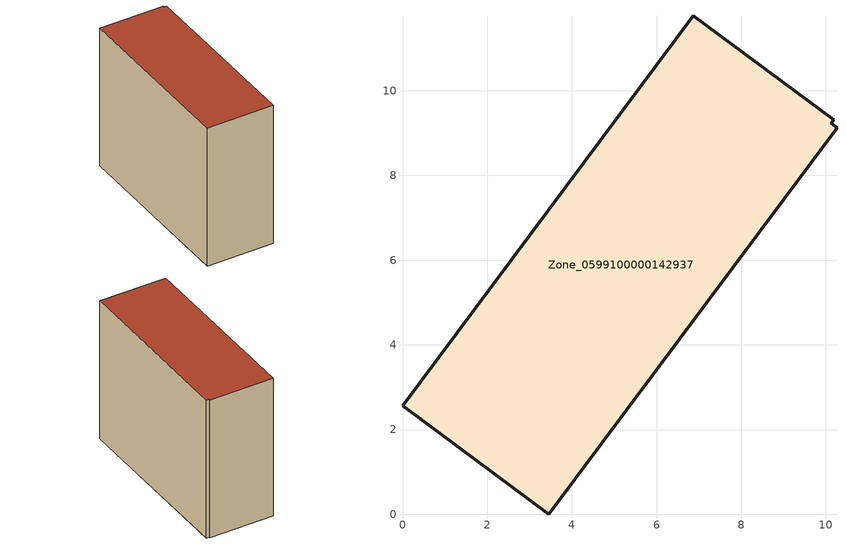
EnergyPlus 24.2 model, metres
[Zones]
Zone_0599100000142937
 floor ground (C_G): 10.18,9.31 10.12,9.23 10.26,9.13 3.45,0 0,2.56 6.87,11.77 z1.28
 wall outside (C_F): 10.18,9.31 6.87,11.77 0,2.56 3.45,0 10.26,9.13 10.12,9.23 10.18,9.31 z1.28:10.54
 roof outside (C_R): 10.12,9.23 10.18,9.31 6.87,11.77 0,2.56 3.45,0 10.26,9.13 z10.54
[BUILDING]
Pand.0599100000142937: North Axis=0; Terrain=City; Loads Convergence Tolerance Value=0.04; Temperature Convergence Tolerance Value=0.4; Solar Distribution=FullExterior; Maximum Number of Warmup Days=25; Minimum Number of Warmup Days=1
[Site:Location]
Rotterdam.The.Hague.AP_ZH_NLD Design_Conditions: Latitude=51.96; Longitude=4.45; Time Zone=1; Elevation=-4.5
[SITE:GROUNDTEMPERATURE:BUILDINGSURFACE]
18, 18, 18, 18, 18, 18, 18, 18, 18, 18, 18, 18
[MATERIAL] Thermal Absorptance=0.9; Solar Absorptance=0.7; Visible Absorptance=0.7
Name | Roughness | Thickness | Conductivity | Density | Specific Heat
G.TI.1975-1991 | MediumSmooth | 0.15 | 0.288461 | 540 | 1210
F.TI.1975-1991 | Rough | 0.3 | 0.230769 | 1920 | 840
R.TI.1975-1991 | MediumRough | 0.2 | 0.153846 | 1500 | 1000
[CONSTRUCTION]
C_G: G.TI.1975-1991
C_F: F.TI.1975-1991
C_R: R.TI.1975-1991
[ZONE]
Zone_0599100000142937: Type=1; Multiplier=1; Ceiling Height=Autocalculate; Volume=Autocalculate; Floor Area=autocalculate; Part of Total Floor Area=Yes
[ZONEINFILTRATION:DESIGNFLOWRATE]
Infil_Zone_0599100000142937: Zone or ZoneList or Space or SpaceList=Zone_0599100000142937; Schedule=AlwaysOn; Design Flow Rate Calculation Method=Flow/Area; Flow Rate per Floor Area=0.003; Constant Term Coefficient=1; Temperature Term Coefficient=0; Velocity Term Coefficient=0; Velocity Squared Term Coefficient=0
[HVACTEMPLATE:ZONE:IDEALLOADSAIRSYSTEM]
Zone_0599100000142937: Maximum Heating Supply Air Temperature=50; Minimum Cooling Supply Air Temperature=13; Maximum Heating Supply Air Humidity Ratio=0.0156; Minimum Cooling Supply Air Humidity Ratio=0.0077; Heating Limit=NoLimit; Cooling Limit=NoLimit; Dehumidification Control Type=ConstantSensibleHeatRatio; Cooling Sensible Heat Ratio=0.7; Dehumidification Setpoint=60; Humidification Control Type=None; Humidification Setpoint=30; Outdoor Air Method=None; Outdoor Air Flow Rate per Person=0.00944; Outdoor Air Flow Rate per Zone Floor Area=0; Outdoor Air Flow Rate per Zone=0; Demand Controlled Ventilation Type=None; Outdoor Air Economizer Type=NoEconomizer; Heat Recovery Type=None; Sensible Heat Recovery Effectiveness=0.7; Latent Heat Recovery Effectiveness=0.65
[ZONECONTROL:THERMOSTAT]
ThermostatControl_Zone_0599100000142937: Zone or ZoneList=Zone_0599100000142937; Control Type Schedule=DualSetpointControlType; Control 1=Thermostat_Zone_0599100000142937; Temperature Difference Between Cutout And Setpoint=0
[THERMOSTATSETPOINT:DUALSETPOINT]
Thermostat_Zone_0599100000142937: Heating Setpoint Temperature Schedule=HeatingSetpoint_Zone_0599100000142937; Cooling Setpoint Temperature Schedule=CoolingSetpoint_Zone_0599100000142937
[SCHEDULE:COMPACT]
HeatingSetpoint_Zone_0599100000142937: Through: 12/31, For: AllDays, Until: 24:00, 21
CoolingSetpoint_Zone_0599100000142937: Through: 12/31, For: AllDays, Until: 24:00, 24
DualSetpointControlType: Through: 12/31, For: AllDays, Until: 24:00, 4
AlwaysOn: Through: 12/31, For: AllDays, Until: 24:00, 1
